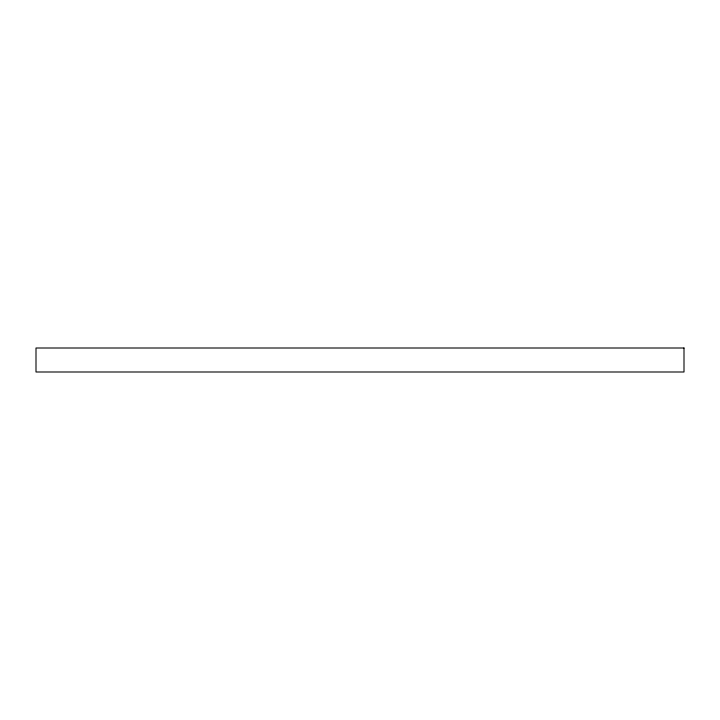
<?xml version="1.0" encoding="UTF-8"?>
<svg xmlns="http://www.w3.org/2000/svg" width="720" height="720" viewBox="0 0 720 720"><rect width="100%" height="100%" fill="white"/><g stroke="black" fill="none" stroke-linecap="round" stroke-linejoin="round"><path stroke-width="1.08" d="M684 348.003L36 348.003L36 371.997L684 371.997L684 348.003"/></g></svg>
